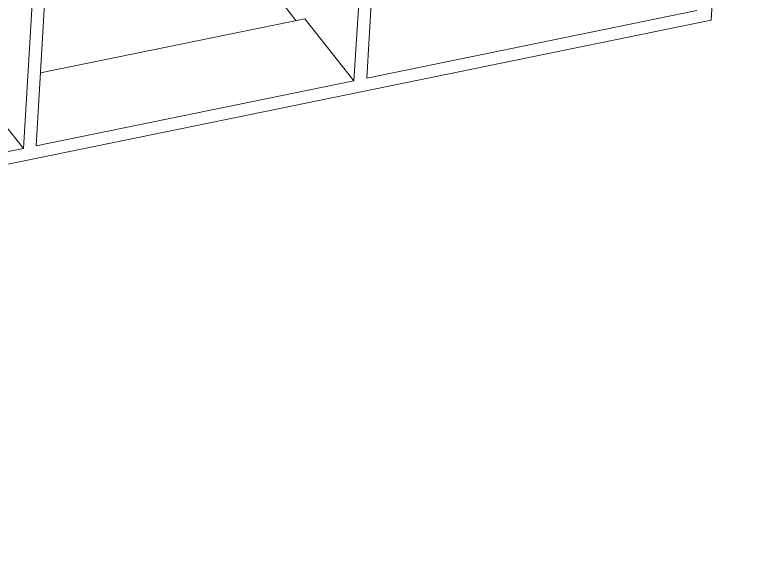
# Model space of a CAD drawing. Header units: millimetres. Extents: x 4267 to 8467, y 166 to 3136.
# Drawn here: x 5478.5 to 5590, y 1849.5 to 1933.9 of the extents above; entities that cross this region are included whole.
import ezdxf

# ---------------------------------------------------------------- set-up
doc = ezdxf.new("R2010")
doc.units = ezdxf.units.MM

msp = doc.modelspace()

# ---------------------------------------------------------------- linework, layer by layer
at = {"linetype": 'Continuous', "lineweight": 5}
for p, q in [((5584.37, 1933.07, 326.37), (5590.03, 2015.66, 326.37)), ((5532.05, 1924.26, 326.37), (5536.65, 2004.74, 326.37)), ((5534.97, 2004.4, 326.37), (5530.07, 1923.85, 326.37)), ((5484.69, 1994.11, 326.37), (5479.8, 1913.57, 326.37)), ((5481.77, 1913.97, 326.37), (5486.37, 1994.45, 326.37)), ((5521.24, 1932.99, 326.37), (5508.19, 1950.14, 326.37)), ((5582.21, 1934.52, 326.37), (5532.05, 1924.26, 326.37)), ((5522.58, 1933.27, 326.37), (5482.41, 1925.05, 326.37)), ((5530.07, 1923.85, 326.37), (5522.58, 1933.27, 326.37)), ((5175.83, 1849.48, 326.37), (5584.37, 1933.07, 326.37)), ((5530.07, 1923.85, 326.37), (5481.77, 1913.97, 326.37)), ((5479.8, 1913.57, 326.37), (5472.3, 1922.98, 326.37)), ((5479.8, 1913.57, 326.37), (5431.5, 1903.68, 326.37))]:
    msp.add_line(p, q, dxfattribs=at)

doc.saveas('drawing.dxf')
